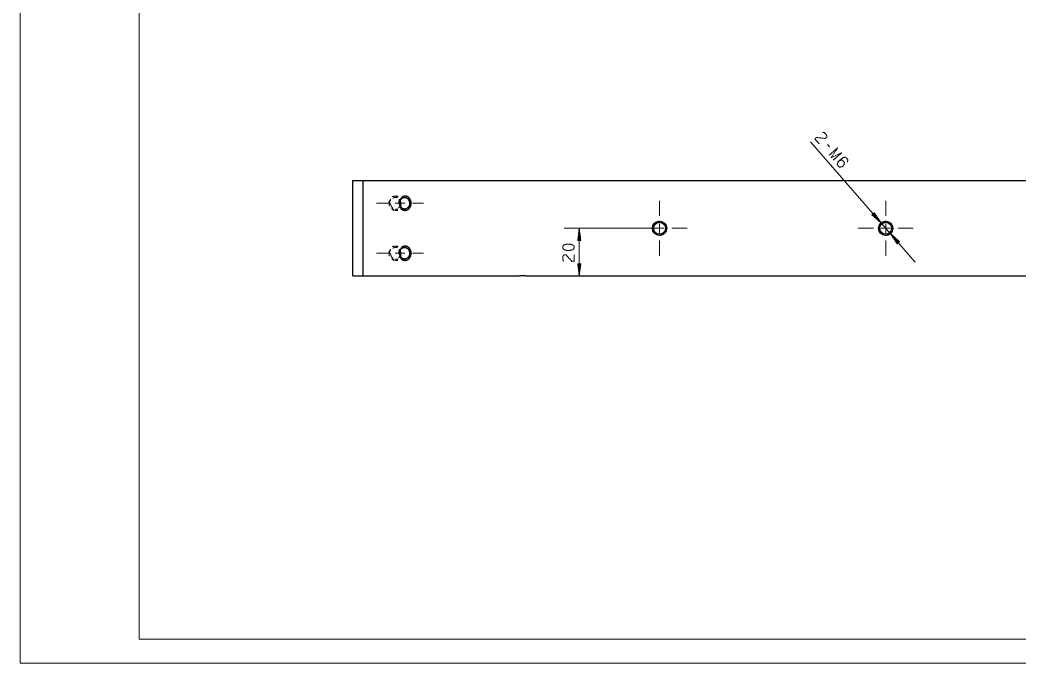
# Model space of a CAD drawing. Header units: millimetres. Extents: x 0 to 420, y 0 to 297.
# Drawn here: x 0 to 210, y 0 to 135.1 of the extents above; entities that cross this region are included whole.
import ezdxf

# ---------------------------------------------------------------- set-up
doc = ezdxf.new("R2010")
doc.units = ezdxf.units.MM
doc.layers.add('1', color=7, linetype='Continuous', true_color=0xffffff)

msp = doc.modelspace()

# ---------------------------------------------------------------- linework, layer by layer
at = {"layer": '1', "color": 132, "linetype": 'Continuous', "lineweight": 18}
for p, q in [((0, 297), (0, 0)), ((25, 292), (25, 5)), ((25, 5), (415, 5)), ((0, 0), (420, 0))]:
    msp.add_line(p, q, dxfattribs=at)
at = {"layer": '1', "color": 13, "linetype": 'Continuous', "lineweight": 18}
for p, q in [((165.98, 109.51), (188, 84.21)), ((179.4, 94.6), (178.9, 94.16)), ((179.32, 94.53), (179.85, 93.93)), ((179.36, 94.57), (179.63, 94.25)), ((179.4, 94.6), (179.42, 94.57)), ((179.4, 94.6), (179.42, 94.57)), ((180.82, 92.47), (179.4, 94.6)), ((178.9, 94.17), (178.92, 94.14)), ((178.9, 94.17), (178.92, 94.14)), ((178.9, 94.16), (180.82, 92.47)), ((178.94, 94.2), (179.21, 93.88)), ((178.98, 94.23), (179.5, 93.63)), ((179.02, 94.27), (179.8, 93.37)), ((179.05, 94.3), (180.09, 93.11)), ((179.09, 94.33), (180.38, 92.85)), ((179.13, 94.37), (180.67, 92.59)), ((179.17, 94.4), (180.71, 92.63)), ((179.21, 94.43), (180.49, 92.95)), ((179.24, 94.47), (180.28, 93.28)), ((179.28, 94.5), (180.06, 93.6)), ((134.3, 91.33), (114.27, 91.33)), ((117.44, 91.33), (117.11, 88.79)), ((117.32, 88.79), (117.32, 90.37)), ((117.37, 88.79), (117.37, 90.76)), ((117.42, 88.79), (117.42, 91.14)), ((117.78, 88.79), (117.44, 91.33)), ((117.44, 91.33), (117.44, 81.33)), ((117.47, 88.79), (117.47, 91.14)), ((117.52, 88.79), (117.52, 90.76)), ((117.57, 88.79), (117.57, 90.37)), ((117.11, 88.79), (117.11, 88.83)), ((117.11, 88.79), (117.11, 88.83)), ((117.11, 88.79), (117.78, 88.79)), ((117.16, 88.79), (117.16, 89.21)), ((117.22, 88.79), (117.22, 89.6)), ((117.27, 88.79), (117.27, 89.98)), ((117.62, 88.79), (117.62, 89.98)), ((117.67, 88.79), (117.67, 89.6)), ((117.72, 88.79), (117.72, 89.21)), ((117.77, 88.79), (117.77, 88.83)), ((117.77, 88.79), (117.77, 88.83)), ((184.71, 88.51), (182.79, 90.2)), ((182.79, 90.2), (184.2, 88.07)), ((184.43, 88.27), (182.89, 90.04)), ((184.47, 88.3), (182.93, 90.07)), ((184.4, 88.24), (183.11, 89.72)), ((184.51, 88.34), (183.22, 89.82)), ((184.36, 88.2), (183.32, 89.39)), ((184.55, 88.37), (183.51, 89.56)), ((184.32, 88.17), (183.54, 89.07)), ((184.28, 88.14), (183.75, 88.74)), ((184.59, 88.4), (183.81, 89.3)), ((184.24, 88.1), (183.97, 88.42)), ((184.63, 88.44), (184.1, 89.04)), ((184.2, 88.07), (184.71, 88.51)), ((184.66, 88.47), (184.39, 88.79)), ((184.7, 88.5), (184.68, 88.53)), ((184.7, 88.5), (184.68, 88.53)), ((184.2, 88.07), (184.18, 88.09)), ((184.2, 88.07), (184.18, 88.09)), ((117.11, 83.87), (117.11, 83.84)), ((117.11, 83.87), (117.11, 83.84)), ((117.11, 83.87), (117.44, 81.33)), ((117.78, 83.87), (117.11, 83.87)), ((117.16, 83.87), (117.16, 83.46)), ((117.22, 83.87), (117.22, 83.07)), ((117.27, 83.87), (117.27, 82.68)), ((117.32, 83.87), (117.32, 82.3)), ((117.37, 83.87), (117.37, 81.91)), ((117.42, 83.87), (117.42, 81.53)), ((117.44, 81.33), (117.78, 83.87)), ((117.47, 83.87), (117.47, 81.53)), ((117.52, 83.87), (117.52, 81.91)), ((117.57, 83.87), (117.57, 82.3)), ((117.62, 83.87), (117.62, 82.68)), ((117.67, 83.87), (117.67, 83.07)), ((117.72, 83.87), (117.72, 83.46)), ((117.77, 83.87), (117.77, 83.84)), ((117.77, 83.87), (117.77, 83.84))]:
    msp.add_line(p, q, dxfattribs=at)
at = {"layer": '1', "color": 95, "linetype": 'Continuous', "lineweight": 18}
msp.add_line((169.98, 108.41), (169.54, 108.91), dxfattribs=at)
at = {"layer": '1', "color": 30, "linetype": 'Continuous', "lineweight": 25}
for p, q in [((69.92, 101.33), (72.09, 101.33)), ((69.92, 81.33), (69.92, 101.33)), ((72.09, 101.33), (104.86, 101.33)), ((72.09, 81.33), (72.09, 101.33)), ((106.23, 101.33), (235.77, 101.33)), ((69.92, 81.33), (72.09, 81.33)), ((72.09, 81.33), (104.86, 81.33)), ((106.23, 81.33), (235.77, 81.33))]:
    msp.add_line(p, q, dxfattribs=at)
at = {"layer": '1', "color": 43, "linetype": 'Continuous', "lineweight": 18}
for p, q in [((78.86, 97.83), (79.15, 97.73)), ((79.33, 97.83), (78.86, 97.83)), ((79.44, 98.08), (78.99, 98.08)), ((79.63, 97.36), (79.81, 97.1)), ((80.76, 97.83), (80.29, 97.83)), ((80.76, 98.08), (80.32, 98.08)), ((78.86, 95.33), (79.33, 95.33)), ((79.33, 95.08), (78.86, 95.08)), ((79.87, 95.7), (80.07, 96.2)), ((80.29, 95.33), (80.76, 95.33)), ((80.76, 95.08), (80.29, 95.08)), ((81.78, 95.7), (81.98, 96.2)), ((78.86, 87.33), (79.15, 87.23)), ((79.33, 87.33), (78.86, 87.33)), ((79.44, 87.58), (78.99, 87.58)), ((79.63, 86.86), (79.81, 86.6)), ((80.76, 87.33), (80.29, 87.33)), ((80.76, 87.58), (80.32, 87.58)), ((78.86, 84.83), (79.33, 84.83)), ((79.33, 84.58), (78.86, 84.58)), ((79.87, 85.2), (80.07, 85.7)), ((80.29, 84.83), (80.76, 84.83)), ((80.76, 84.58), (80.29, 84.58)), ((81.78, 85.2), (81.98, 85.7))]:
    msp.add_line(p, q, dxfattribs=at)
at = {"layer": '1', "color": 252, "linetype": 'Continuous', "lineweight": 18}
for p, q in [((134.3, 93.93), (134.3, 97.1)), ((181.8, 93.93), (181.8, 97.1)), ((77.22, 96.58), (74.86, 96.58)), ((80.81, 96.58), (78.81, 96.58)), ((84.76, 96.58), (82.4, 96.58)), ((131.71, 91.33), (128.54, 91.33)), ((133.3, 91.33), (135.3, 91.33)), ((134.3, 90.33), (134.3, 92.34)), ((136.89, 91.33), (140.07, 91.33)), ((179.21, 91.33), (176.04, 91.33)), ((180.8, 91.33), (182.8, 91.33)), ((181.8, 90.33), (181.8, 92.34)), ((184.39, 91.33), (187.57, 91.33)), ((134.3, 88.74), (134.3, 85.57)), ((181.8, 88.74), (181.8, 85.57)), ((77.22, 86.08), (74.86, 86.08)), ((80.81, 86.08), (78.81, 86.08)), ((84.76, 86.08), (82.4, 86.08))]:
    msp.add_line(p, q, dxfattribs=at)
at = {"layer": '1', "color": 30, "linetype": 'Continuous', "lineweight": 25}
for centre, radius in [((134.3, 91.33), 1.5), ((134.3, 91.33), 1.25), ((181.8, 91.33), 1.5), ((181.8, 91.33), 1.25)]:
    msp.add_circle(centre, radius, dxfattribs=at)
at = {"layer": '1', "color": 30, "linetype": 'Continuous', "lineweight": 13}
for centre in [(134.3, 91.33), (181.8, 91.33)]:
    msp.add_arc(centre, 1.5, 75, 345, dxfattribs=at)
at = {"layer": '1', "color": 95, "linetype": 'Continuous', "lineweight": 18}
for points, knots in [([(168.55, 111.51), (168.92, 111.42), (169.38, 110.9), (169.43, 110.49), (169.07, 110.18), (167.27, 110.42), (166.92, 110.1), (167.81, 109.08)], [0, 0, 0.069692, 0.192977, 0.265274, 0.350227, 0.67474, 0.759753, 1, 1]), ([(169.91, 106.66), (171.7, 108.22), (170.35, 106.15), (172.59, 107.21), (170.79, 105.65)], [0, 0, 0.245192, 0.5, 0.754808, 1, 1]), ([(172.12, 105.57), (172.69, 105.64), (173.14, 105.12), (173.01, 104.55), (172.65, 104.24), (172.07, 104.18), (171.62, 104.7), (171.76, 105.26), (172.84, 106.19), (173.41, 106.26), (173.86, 105.74), (173.72, 105.18)], [0, 0, 0.076962, 0.16976, 0.248072, 0.312018, 0.39033, 0.483128, 0.560092, 0.751927, 0.828889, 0.921687, 1, 1]), ([(116.35, 87.5), (116.1, 87.84), (115.4, 88.01), (114.93, 88.01), (114.2, 87.84), (113.98, 87.5), (113.98, 87.16), (114.2, 86.83), (114.93, 86.65), (115.4, 86.67), (116.1, 86.83), (116.35, 87.16), (116.35, 87.5)], [0, 0, 0.067526, 0.183971, 0.260584, 0.380943, 0.446141, 0.500306, 0.565504, 0.685864, 0.762529, 0.87831, 0.945835, 1, 1]), ([(114.2, 84.39), (113.98, 84.71), (113.98, 85.4), (114.2, 85.74), (114.68, 85.74), (115.88, 84.38), (116.35, 84.39), (116.35, 85.74)], [0, 0, 0.069693, 0.192977, 0.265274, 0.350227, 0.67474, 0.759752, 1, 1])]:
    msp.add_open_spline(points, degree=1, knots=knots, dxfattribs=at)
at = {"layer": '1', "color": 30, "linetype": 'Continuous', "lineweight": 25}
for points in [[(104.86, 101.33), (106.23, 101.33)], [(106.23, 81.33), (104.86, 81.33)]]:
    msp.add_open_spline(points, degree=1, dxfattribs=at)
at = {"layer": '1', "color": 43, "linetype": 'Continuous', "lineweight": 18}
for points, knots in [([(77.56, 97.11), (77.47, 96.72), (77.51, 96.17), (77.56, 96.06)], [0, 0, 0.372111, 0.882358, 1, 1]), ([(77.83, 97.43), (77.64, 96.97), (77.61, 96.4)], [0, 0, 0.461496, 1, 1]), ([(78.72, 98.08), (78.27, 97.98), (78.21, 97.94)], [0, 0, 0.863024, 1, 1]), ([(78.31, 97.62), (78.42, 97.72), (78.86, 97.83)], [0, 0, 0.258872, 1, 1]), ([(79.18, 98.03), (78.69, 98.07), (78.65, 98.06)], [0, 0, 0.920096, 1, 1]), ([(79.24, 97.94), (79.18, 97.98), (78.72, 98.08)], [0, 0, 0.136974, 1, 1]), ([(79.74, 97.43), (79.55, 96.97), (79.52, 96.4)], [0, 0, 0.461497, 1, 1]), ([(79.88, 96.06), (79.93, 96.17), (79.97, 96.72), (79.88, 97.11)], [0, 0, 0.11764, 0.627888, 1, 1]), ([(81.09, 98.03), (80.6, 98.07), (80.56, 98.06)], [0, 0, 0.920096, 1, 1]), ([(78.34, 95.51), (78.29, 95.53), (77.98, 95.91), (77.82, 96.41), (77.83, 96.56)], [0, 0, 0.041968, 0.445954, 0.875676, 1, 1]), ([(78.05, 95.45), (78.09, 95.39), (78.53, 95.14), (79.02, 95.1), (79.02, 95.1)], [0, 0, 0.060287, 0.538501, 0.99855, 1, 1]), ([(78.21, 95.24), (78.49, 95.11), (78.95, 95.11), (79.23, 95.24)], [0, 0, 0.285766, 0.714234, 1, 1]), ([(79.81, 96.06), (79.54, 95.64), (79.46, 95.58)], [0, 0, 0.827307, 1, 1]), ([(79.96, 95.45), (80, 95.39), (80.44, 95.14), (80.93, 95.1), (80.93, 95.1)], [0, 0, 0.060284, 0.538504, 0.99855, 1, 1]), ([(77.56, 86.61), (77.47, 86.22), (77.51, 85.67), (77.56, 85.56)], [0, 0, 0.372112, 0.882362, 1, 1]), ([(77.83, 86.93), (77.64, 86.47), (77.61, 85.9)], [0, 0, 0.461499, 1, 1]), ([(78.72, 87.58), (78.27, 87.48), (78.21, 87.44)], [0, 0, 0.863024, 1, 1]), ([(78.31, 87.12), (78.42, 87.22), (78.86, 87.33)], [0, 0, 0.258876, 1, 1]), ([(79.18, 87.53), (78.69, 87.57), (78.65, 87.56)], [0, 0, 0.920096, 1, 1]), ([(79.24, 87.44), (79.18, 87.48), (78.72, 87.58)], [0, 0, 0.136974, 1, 1]), ([(79.74, 86.93), (79.55, 86.47), (79.52, 85.9)], [0, 0, 0.4615, 1, 1]), ([(79.88, 85.56), (79.93, 85.67), (79.97, 86.22), (79.88, 86.61)], [0, 0, 0.117636, 0.627886, 1, 1]), ([(81.09, 87.53), (80.6, 87.57), (80.56, 87.56)], [0, 0, 0.920096, 1, 1]), ([(78.34, 85.01), (78.29, 85.03), (77.98, 85.41), (77.82, 85.91), (77.83, 86.06)], [0, 0, 0.041973, 0.445955, 0.875671, 1, 1]), ([(78.05, 84.95), (78.09, 84.89), (78.53, 84.64), (79.02, 84.6), (79.02, 84.6)], [0, 0, 0.060283, 0.538499, 0.998548, 1, 1]), ([(78.21, 84.74), (78.49, 84.61), (78.95, 84.61), (79.23, 84.74)], [0, 0, 0.285765, 0.714235, 1, 1]), ([(79.81, 85.56), (79.54, 85.14), (79.46, 85.08)], [0, 0, 0.827315, 1, 1]), ([(79.96, 84.95), (80, 84.89), (80.44, 84.64), (80.93, 84.6), (80.93, 84.6)], [0, 0, 0.06028, 0.538503, 0.998548, 1, 1])]:
    msp.add_open_spline(points, degree=1, knots=knots, dxfattribs=at)
at = {"layer": '1', "color": 30, "linetype": 'Continuous', "lineweight": 25}
for points, knots in [([(80.9, 95.08), (80.45, 95.19), (80.05, 95.48), (79.77, 95.92), (79.65, 96.45), (79.69, 96.99), (79.9, 97.49), (80.24, 97.86), (80.67, 98.06), (81.13, 98.06), (81.56, 97.86), (81.9, 97.49), (82.11, 96.99), (82.15, 96.45), (82.03, 95.92), (81.75, 95.48), (81.35, 95.19), (80.9, 95.08)], [0, 0, 0.053939, 0.110542, 0.170866, 0.234015, 0.297796, 0.359747, 0.418208, 0.473221, 0.52678, 0.581793, 0.640254, 0.702204, 0.765985, 0.829135, 0.889458, 0.946061, 1, 1]), ([(80.76, 95.33), (81.19, 95.44), (81.54, 95.75), (81.76, 96.2), (81.81, 96.71), (81.67, 97.21), (81.38, 97.6), (80.98, 97.81), (80.55, 97.81), (80.15, 97.6), (79.86, 97.21), (79.72, 96.71), (79.77, 96.2), (79.99, 95.75), (80.34, 95.44), (80.76, 95.33)], [0, 0, 0.061251, 0.126224, 0.195865, 0.268124, 0.339468, 0.406867, 0.46965, 0.53035, 0.593132, 0.660532, 0.731876, 0.804135, 0.873776, 0.938749, 1, 1]), ([(79.81, 97.1), (79.91, 96.58), (79.81, 96.06)], [0, 0, 0.500001, 1, 1]), ([(80.9, 84.58), (80.45, 84.69), (80.05, 84.98), (79.77, 85.42), (79.65, 85.95), (79.69, 86.49), (79.9, 86.99), (80.24, 87.36), (80.67, 87.56), (81.13, 87.56), (81.56, 87.36), (81.9, 86.99), (82.11, 86.49), (82.15, 85.95), (82.03, 85.42), (81.75, 84.98), (81.35, 84.69), (80.9, 84.58)], [0, 0, 0.053939, 0.110542, 0.170866, 0.234015, 0.297796, 0.359747, 0.418208, 0.473221, 0.52678, 0.581793, 0.640254, 0.702205, 0.765986, 0.829135, 0.889459, 0.946061, 1, 1]), ([(80.76, 84.83), (81.19, 84.94), (81.54, 85.25), (81.76, 85.7), (81.81, 86.21), (81.67, 86.71), (81.38, 87.1), (80.98, 87.31), (80.55, 87.31), (80.15, 87.1), (79.86, 86.71), (79.72, 86.21), (79.77, 85.7), (79.99, 85.25), (80.34, 84.94), (80.76, 84.83)], [0, 0, 0.061251, 0.126224, 0.195864, 0.268124, 0.339468, 0.406867, 0.46965, 0.53035, 0.593132, 0.660532, 0.731876, 0.804136, 0.873776, 0.938749, 1, 1]), ([(79.81, 86.6), (79.91, 86.08), (79.81, 85.56)], [0, 0, 0.499999, 1, 1])]:
    msp.add_open_spline(points, degree=1, knots=knots, dxfattribs=at)

doc.saveas('drawing.dxf')
